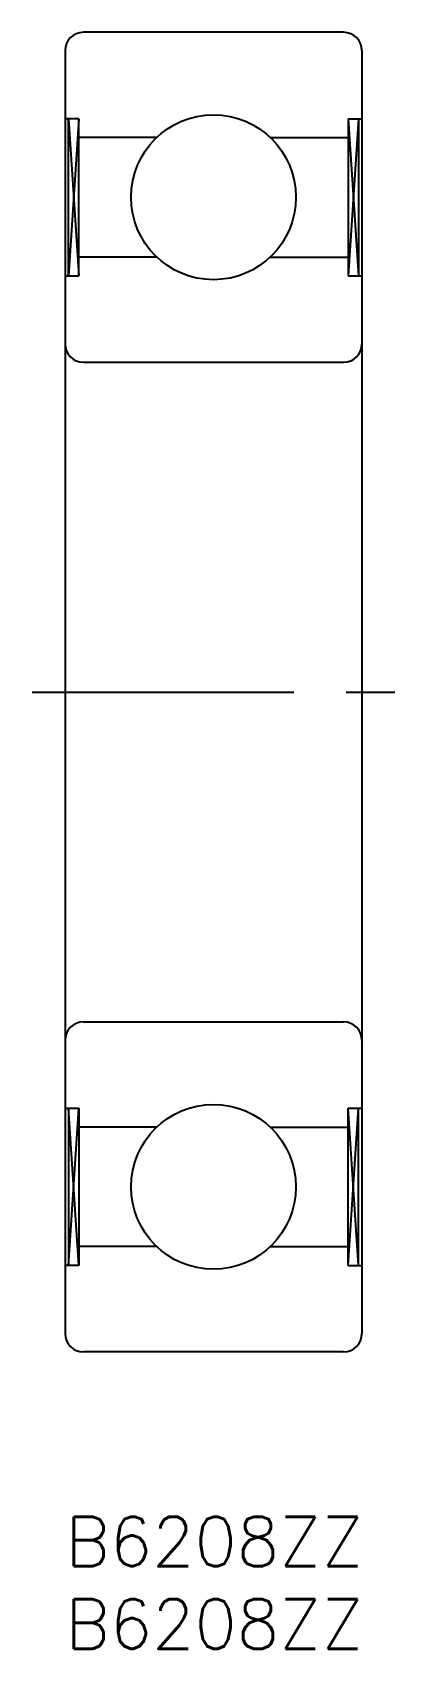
# Model space of a CAD drawing. Extents: x -2 to 20, y -8 to 90.
import ezdxf

# ---------------------------------------------------------------- set-up
doc = ezdxf.new("R2010")
doc.units = 0
doc.header["$LTSCALE"] = 0.5
doc.linetypes.add('CENTER', pattern=[50.8, 31.75, -6.35, 6.35, -6.35])
for name, color, linetype in [('MSM_CENTER', 1, 'CENTER'), ('MSM_CONTINUOUS', 7, 'CONTINUOUS'), ('MSM_NARROW', 5, 'CONTINUOUS'), ('MSM_PART_NUMBER', 7, 'CONTINUOUS')]:
    doc.layers.add(name, color=color, linetype=linetype)
doc.styles.get("Standard").update_dxf_attribs({"font": 'txt.shx', "height": 3, "bigfont": 'bigfont.shx'})

# ---------------------------------------------------------------- blocks, each defined once
blk = doc.blocks.new('*U2')
at = {"layer": 'MSM_PART_NUMBER'}
blk.add_text('B6208ZZ', height=3, dxfattribs=at).set_placement((0, -3))
blk = doc.blocks.new('*U3')
at = {"layer": 'MSM_PART_NUMBER'}
blk.add_text('B6208ZZ', height=3, dxfattribs=at).set_placement((0, -8))

msp = doc.modelspace()

# ---------------------------------------------------------------- linework, layer by layer
at = {"layer": 'MSM_CENTER'}
msp.add_line((-2, 50), (20, 50), dxfattribs=at)
at = {"layer": 'MSM_CONTINUOUS'}
for p, q in [((16.9, 90), (1.1, 90)), ((0, 88.9), (0, 11.1)), ((18, 88.9), (18, 11.1)), ((0.828, 84.762), (0, 84.762)), ((0.207, 75.237), (0.207, 84.762)), ((0.828, 75.237), (0.828, 84.762)), ((17.172, 84.762), (17.172, 75.237)), ((17.172, 84.762), (18, 84.762)), ((17.793, 84.762), (17.793, 75.237)), ((5.556, 83.625), (0.828, 83.625)), ((12.444, 83.625), (17.172, 83.625)), ((5.556, 76.375), (0.828, 76.375)), ((12.444, 76.375), (17.172, 76.375)), ((0, 75.237), (0.828, 75.237)), ((17.172, 75.237), (18, 75.237)), ((1.1, 70), (16.9, 70)), ((1.1, 30), (16.9, 30)), ((0, 24.762), (0.828, 24.762)), ((0.207, 24.762), (0.207, 15.237)), ((0.828, 24.762), (0.828, 15.237)), ((17.172, 15.237), (17.172, 24.762)), ((17.172, 24.762), (18, 24.762)), ((17.793, 15.237), (17.793, 24.762)), ((5.556, 23.625), (0.828, 23.625)), ((12.444, 23.625), (17.172, 23.625)), ((5.556, 16.375), (0.828, 16.375)), ((12.444, 16.375), (17.172, 16.375)), ((0.828, 15.237), (0, 15.237)), ((17.172, 15.237), (18, 15.237)), ((16.9, 10), (1.1, 10))]:
    msp.add_line(p, q, dxfattribs=at)
for centre in [(9, 80), (9, 20)]:
    msp.add_circle(centre, 5, dxfattribs=at)
for centre, start, end in [((1.1, 88.9), 90, 180), ((16.9, 88.9), 0, 90), ((1.1, 71.1), 180, 270), ((16.9, 71.1), 270, 0), ((1.1, 28.9), 90, 180), ((16.9, 28.9), 0, 90), ((1.1, 11.1), 180, 270), ((16.9, 11.1), 270, 0)]:
    msp.add_arc(centre, 1.1, start, end, dxfattribs=at)
at = {"layer": 'MSM_NARROW'}
for p, q in [((0.828, 84.762), (0.207, 75.237)), ((0.207, 84.762), (0.828, 75.237)), ((17.793, 84.762), (17.172, 75.237)), ((17.172, 84.762), (17.793, 75.237)), ((0.828, 15.237), (0.207, 24.762)), ((0.207, 15.237), (0.828, 24.762)), ((17.793, 15.237), (17.172, 24.762)), ((17.172, 15.237), (17.793, 24.762))]:
    msp.add_line(p, q, dxfattribs=at)

# ---------------------------------------------------------------- block references
at = {"layer": 'MSM_CONTINUOUS'}
for name in ['*U2', '*U3']:
    msp.add_blockref(name, (0, 0), dxfattribs=at)

doc.saveas('drawing.dxf')
